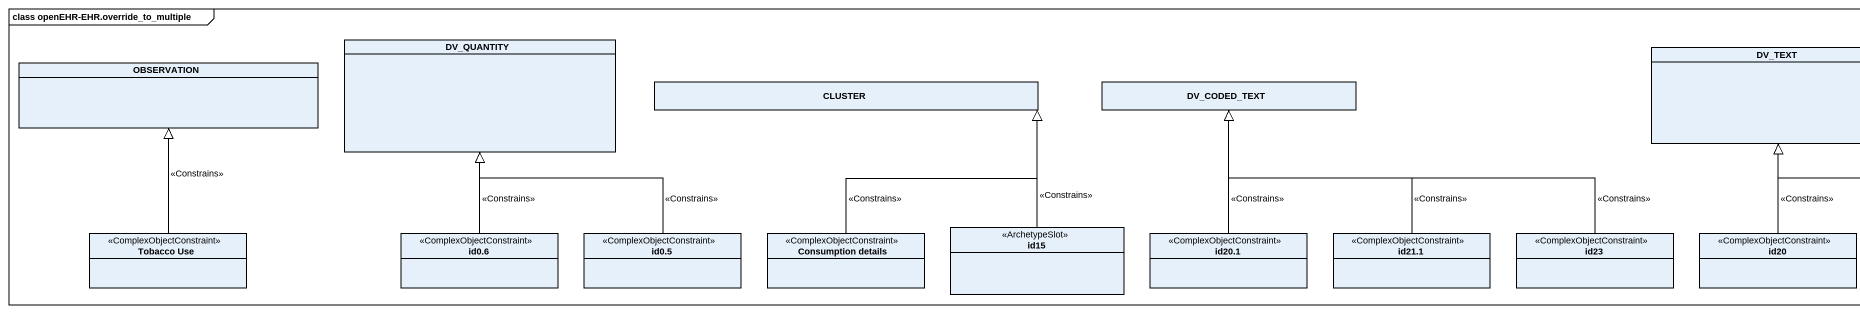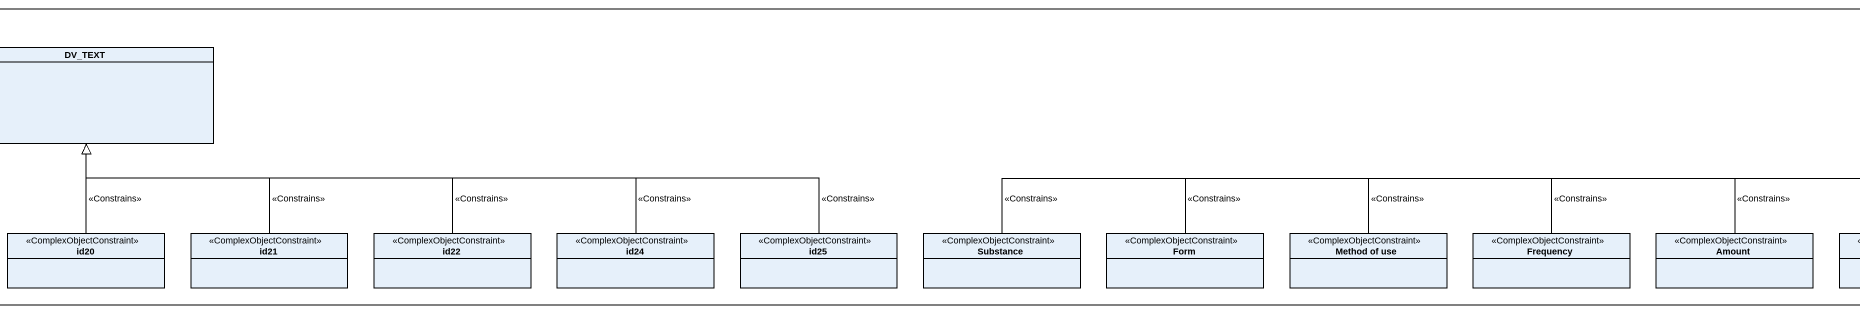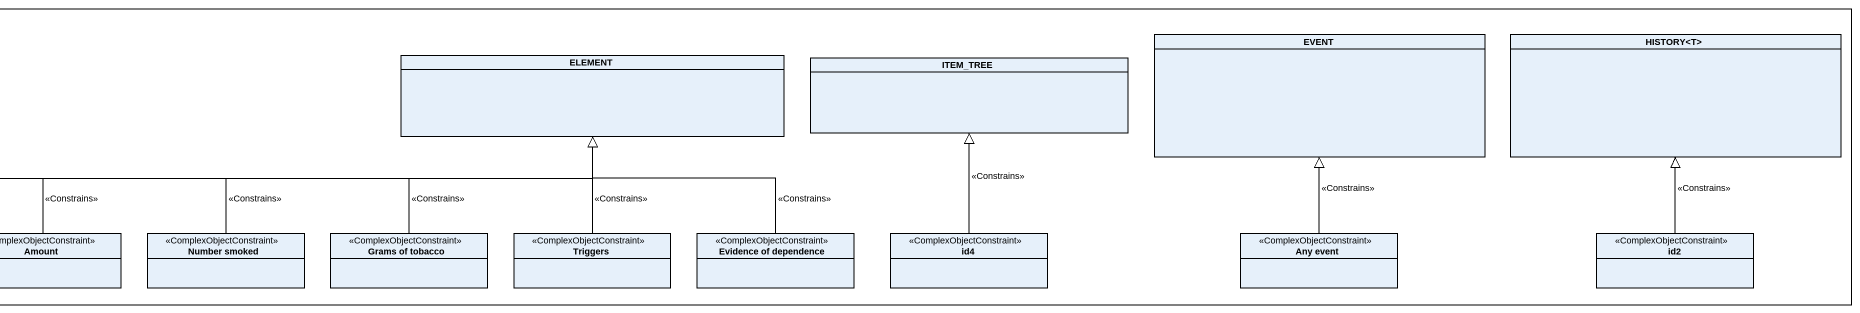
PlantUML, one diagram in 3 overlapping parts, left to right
@startuml
mainframe class openEHR-EHR.override_to_multiple
hide circle
hide empty members
class DV_QUANTITY
class EVENT
class "HISTORY<T>" as HISTORY_T
class OBSERVATION
class CLUSTER
class DV_CODED_TEXT
class DV_TEXT
class ELEMENT
class ITEM_TREE
class "Tobacco Use" as Tobacco_Use <<ComplexObjectConstraint>>
class "id0.6" as id0_6 <<ComplexObjectConstraint>>
class "id0.5" as id0_5 <<ComplexObjectConstraint>>
class "Consumption details" as Consumption_details <<ComplexObjectConstraint>>
class id15 <<ArchetypeSlot>>
class "id20.1" as id20_1 <<ComplexObjectConstraint>>
class "id21.1" as id21_1 <<ComplexObjectConstraint>>
class id23 <<ComplexObjectConstraint>>
class id20 <<ComplexObjectConstraint>>
class id21 <<ComplexObjectConstraint>>
class id22 <<ComplexObjectConstraint>>
class id24 <<ComplexObjectConstraint>>
class id25 <<ComplexObjectConstraint>>
class Substance <<ComplexObjectConstraint>>
class Form <<ComplexObjectConstraint>>
class "Method of use" as Method_of_use <<ComplexObjectConstraint>>
class Frequency <<ComplexObjectConstraint>>
class Amount <<ComplexObjectConstraint>>
class "Number smoked" as Number_smoked <<ComplexObjectConstraint>>
class "Grams of tobacco" as Grams_of_tobacco <<ComplexObjectConstraint>>
class Triggers <<ComplexObjectConstraint>>
class "Evidence of dependence" as Evidence_of_dependence <<ComplexObjectConstraint>>
class id4 <<ComplexObjectConstraint>>
class "Any event" as Any_event <<ComplexObjectConstraint>>
class id2 <<ComplexObjectConstraint>>
Tobacco_Use -up-|> OBSERVATION : <<Constrains>>
id0_6 -up-|> DV_QUANTITY : <<Constrains>>
id0_5 -up-|> DV_QUANTITY : <<Constrains>>
Consumption_details -up-|> CLUSTER : <<Constrains>>
id15 -up-|> CLUSTER : <<Constrains>>
id20_1 -up-|> DV_CODED_TEXT : <<Constrains>>
id21_1 -up-|> DV_CODED_TEXT : <<Constrains>>
id23 -left-|> DV_CODED_TEXT : <<Constrains>>
id20 -up-|> DV_TEXT : <<Constrains>>
id21 -up-|> DV_TEXT : <<Constrains>>
id22 -left-|> DV_TEXT : <<Constrains>>
id24 -left-|> DV_TEXT : <<Constrains>>
id25 -left-|> DV_TEXT : <<Constrains>>
Substance -right-|> ELEMENT : <<Constrains>>
Form -right-|> ELEMENT : <<Constrains>>
Method_of_use -right-|> ELEMENT : <<Constrains>>
Frequency -right-|> ELEMENT : <<Constrains>>
Amount -right-|> ELEMENT : <<Constrains>>
Number_smoked -right-|> ELEMENT : <<Constrains>>
Grams_of_tobacco -up-|> ELEMENT : <<Constrains>>
Triggers -up-|> ELEMENT : <<Constrains>>
Evidence_of_dependence -up-|> ELEMENT : <<Constrains>>
id4 -up-|> ITEM_TREE : <<Constrains>>
Any_event -up-|> EVENT : <<Constrains>>
id2 -up-|> HISTORY_T : <<Constrains>>
@enduml
